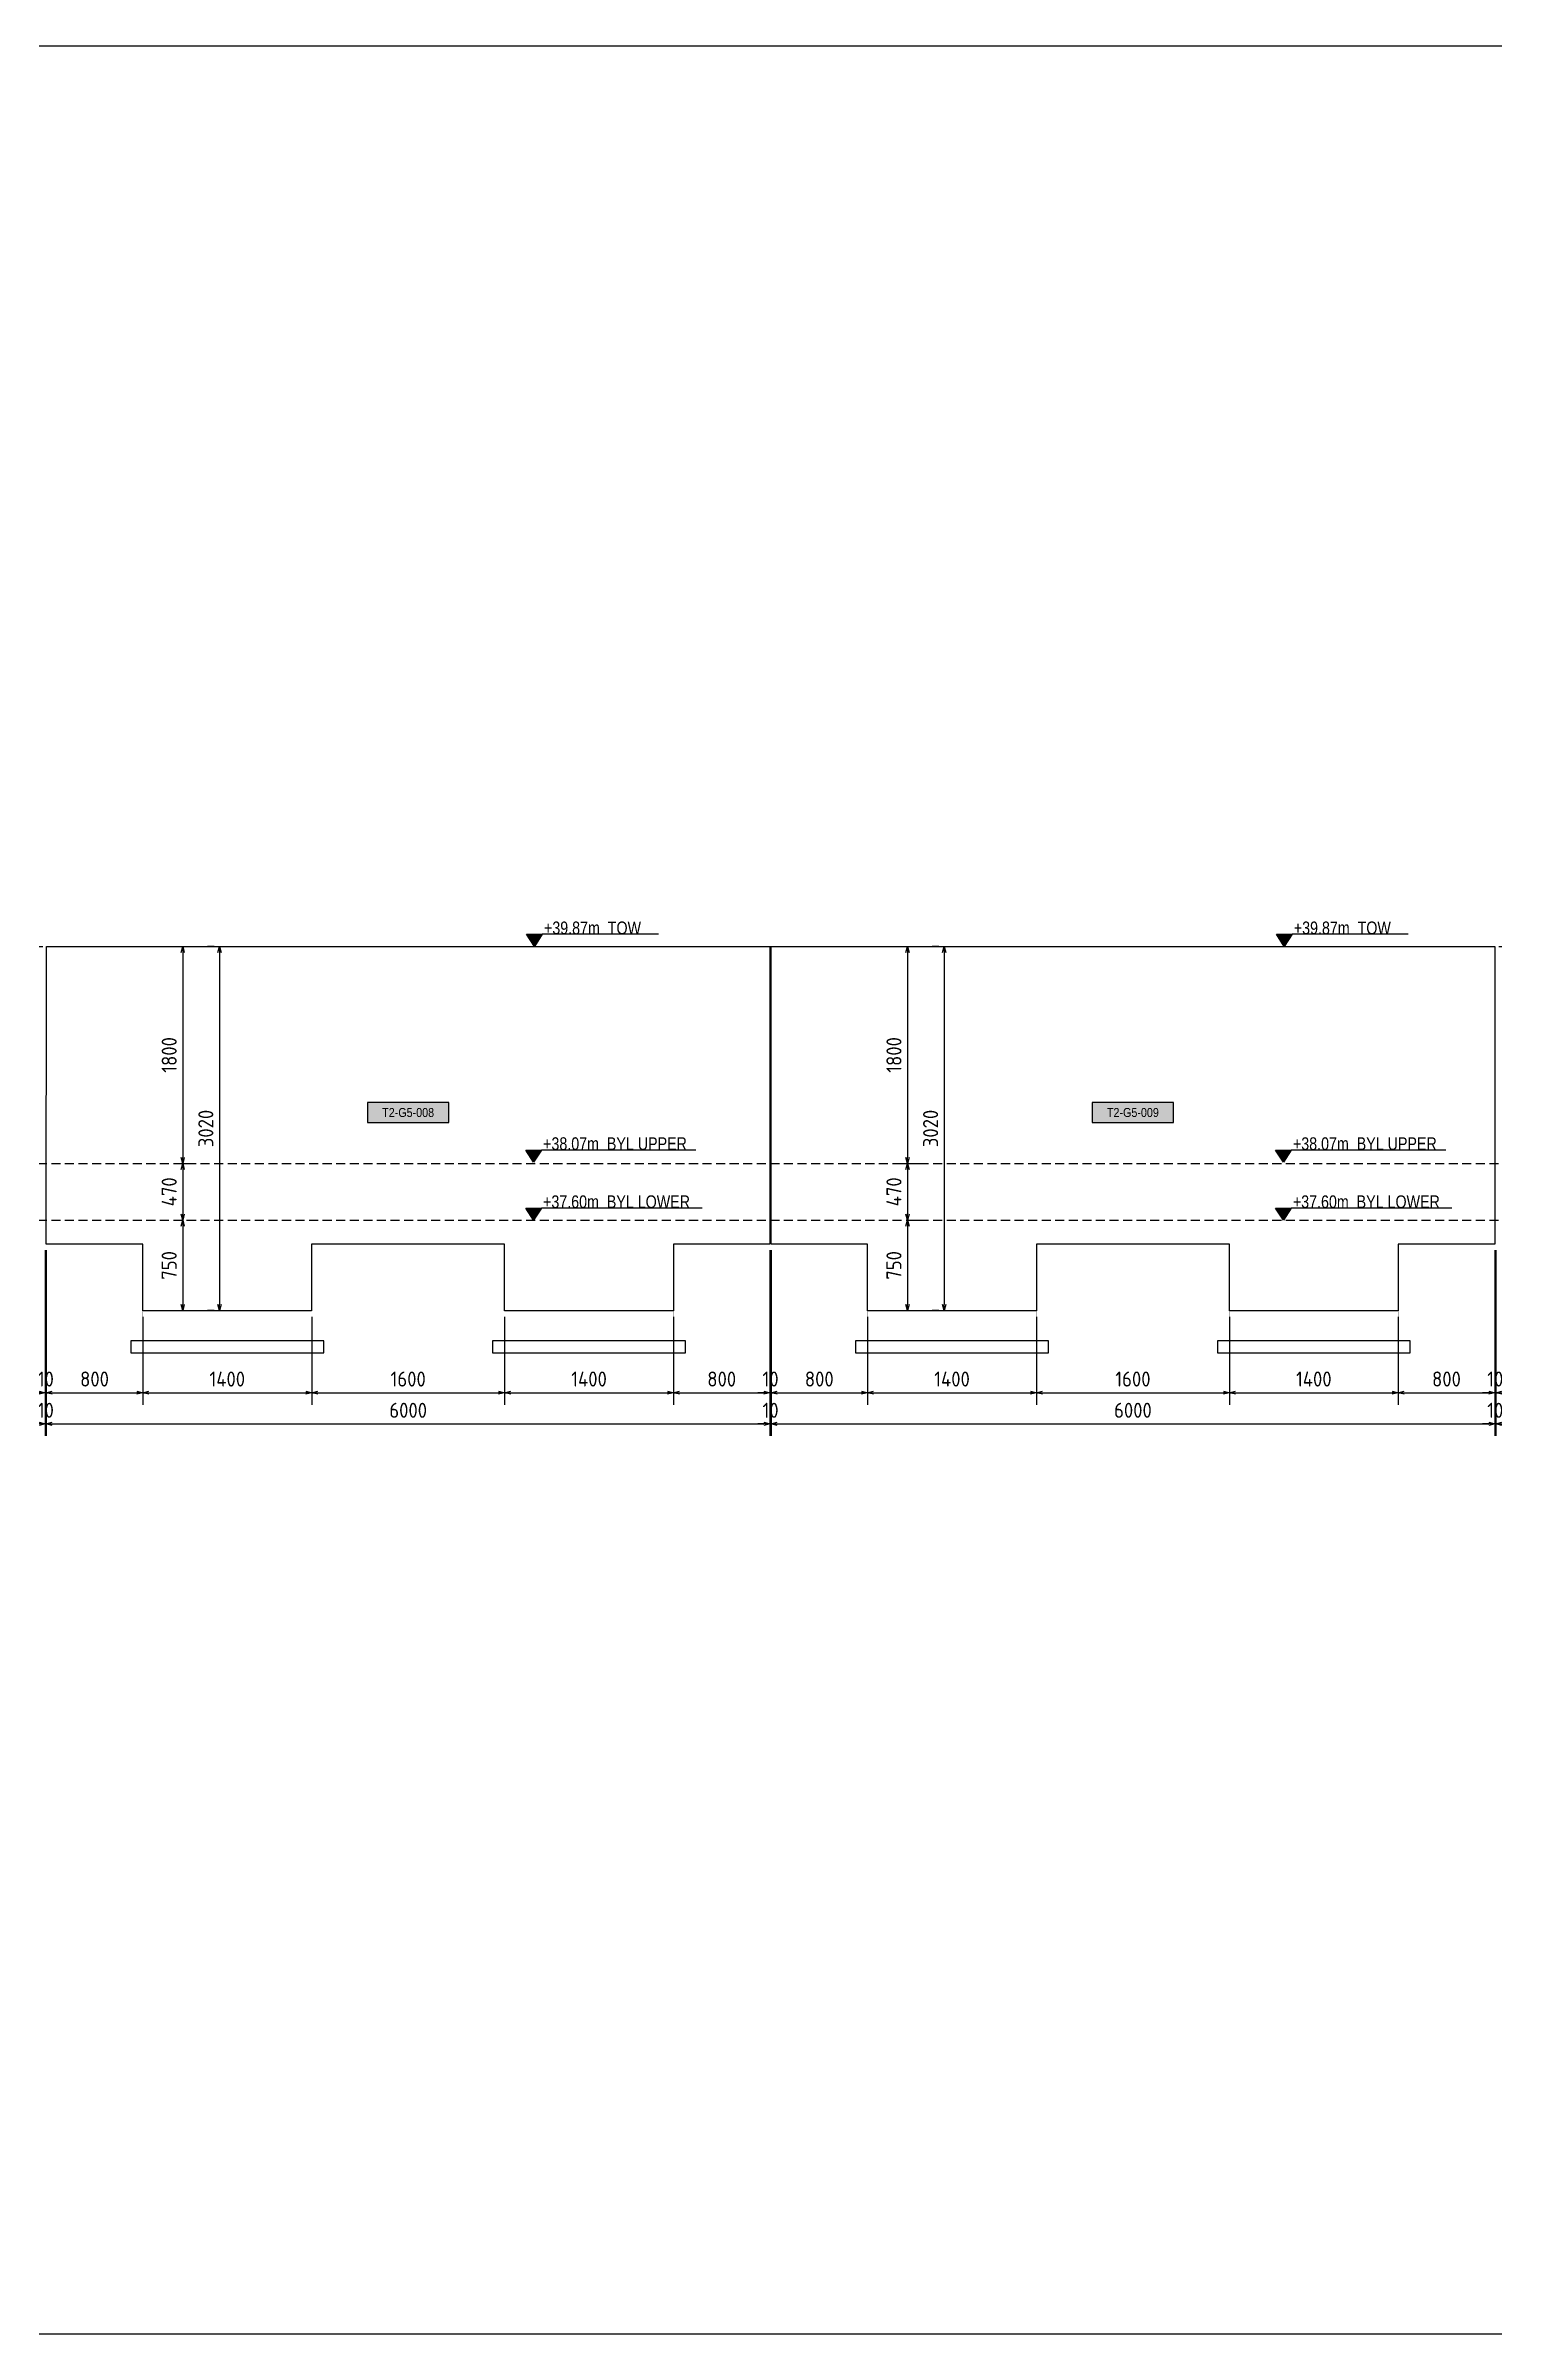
# Model space of a CAD drawing. Header units: centimetres. Extents: x -6122352 to 4157695, y -1694241 to 1947892.
# Drawn here: x 3366007 to 3378027, y 760801 to 779771 of the extents above; entities that cross this region are included whole.
import ezdxf
from ezdxf.enums import TextEntityAlignment as Align

# ---------------------------------------------------------------- set-up
doc = ezdxf.new("R2010")
doc.units = ezdxf.units.CM
doc.header["$MEASUREMENT"] = 0
doc.header["$PDMODE"] = 66
doc.header["$PDSIZE"] = 100
doc.linetypes.add('DASHED2', pattern=[0.375, 0.25, -0.125])
doc.linetypes.add('HIDDEN', pattern=[0.375, 0.25, -0.125])
for name, color, linetype in [('00-MI-DIM', 7, 'Continuous'), ('@MI-TYPE-02', 6, 'Continuous'), ('JML-Dimension', 1, 'Continuous'), ('PANEL-TAGS', 7, 'Continuous'), ('SECTION', 130, 'Continuous')]:
    doc.layers.add(name, color=color, linetype=linetype)
doc.styles.add('PANELTAG_STYLE', font='arial.ttf')
doc.styles.add('Schueco-BEMSTIL', font='isocpeur.ttf', dxfattribs={"width": 0.9})
doc.styles.add('txt-Pisa-std', font='arial.ttf', dxfattribs={"width": 0.8})
doc.dimstyles.new('MI- JWC-TXT-2.5 MM', dxfattribs={"dimscale": 1.5, "dimtxt": 2.5, "dimasz": 1, "dimexe": 2, "dimexo": 1, "dimgap": 1, "dimtad": 1, "dimdec": 0, "dimdsep": 46, "dimtxsty": 'Schueco-BEMSTIL', "dimblk": 'OPEN30', "dimcen": 0, "dimdle": 2, "dimclrd": 140, "dimclre": 8, "dimclrt": 40, "dimadec": 0, "dimazin": 2, "dimtfac": 1, "dimtdec": 0, "dimtix": 1, "dimtmove": 2, "dimatfit": 3, "dimldrblk": 'OPEN', "dimfxl": 2, "dimlwd": -1, "dimlwe": -1, "dimarcsym": 0})

# ---------------------------------------------------------------- blocks, each defined once
blk = doc.blocks.new('*U1106')
at = {"layer": 'JML-Dimension'}
h = blk.add_hatch(color=10, dxfattribs=at)
h.dxf.hatch_style = 1
h.paths.add_polyline_path([(0, 0), (-1.54, 2.37), (1.54, 2.37)])
blk.add_line((24.31, 2.37), (1.54, 2.37), dxfattribs=at)
blk.add_lwpolyline([(0, 0), (-1.54, 2.37), (1.54, 2.37), (0, 0)], dxfattribs=at)
at = {"color": 5, "style": 'txt-Pisa-std', "width": 0.8}
blk.add_attdef('+0.0', text='', height=2.5, dxfattribs=at).set_placement((1.87, 2.37), align=Align.BOTTOM_LEFT)
blk = doc.blocks.new('*U1108')
at = {"layer": 'JML-Dimension'}
h = blk.add_hatch(color=10, dxfattribs=at)
h.dxf.hatch_style = 1
h.paths.add_polyline_path([(0, 0), (-1.54, 2.37), (1.54, 2.37)])
blk.add_line((31.81, 2.37), (1.54, 2.37), dxfattribs=at)
blk.add_lwpolyline([(0, 0), (-1.54, 2.37), (1.54, 2.37), (0, 0)], dxfattribs=at)
at = {"color": 5, "style": 'txt-Pisa-std', "width": 0.8}
blk.add_attdef('+0.0', text='', height=2.5, dxfattribs=at).set_placement((1.87, 2.37), align=Align.BOTTOM_LEFT)
blk = doc.blocks.new('*U1107')
at = {"layer": 'JML-Dimension'}
h = blk.add_hatch(color=10, dxfattribs=at)
h.dxf.hatch_style = 1
h.paths.add_polyline_path([(0, 0), (-1.54, 2.37), (1.54, 2.37)])
blk.add_line((33.03, 2.37), (1.54, 2.37), dxfattribs=at)
blk.add_lwpolyline([(0, 0), (-1.54, 2.37), (1.54, 2.37), (0, 0)], dxfattribs=at)
at = {"color": 5, "style": 'txt-Pisa-std', "width": 0.8}
blk.add_attdef('+0.0', text='', height=2.5, dxfattribs=at).set_placement((1.87, 2.37), align=Align.BOTTOM_LEFT)
blk = doc.blocks.new('_Open30')
at = {"color": 0, "linetype": 'ByBlock', "lineweight": -2}
for p, q in [((-1, 0.27), (0, 0)), ((0, 0), (-1, -0.27)), ((0, 0), (-1, 0))]:
    blk.add_line(p, q, dxfattribs=at)
blk = doc.blocks.new('*D1174')
at = {"layer": '00-MI-DIM', "color": 8, "transparency": 16777216}
for p, q in [((3366002, 769786), (3366002, 768506)), ((3366011, 769786), (3366011, 768506))]:
    blk.add_line(p, q, dxfattribs=at)
at = {"layer": '00-MI-DIM', "color": 140, "transparency": 16777216}
for p, q in [((3365952, 768606), (3365902, 768606)), ((3366002, 768606), (3366011, 768606)), ((3366061, 768606), (3366111, 768606))]:
    blk.add_line(p, q, dxfattribs=at)
at = {"layer": 'Defpoints', "color": 0, "transparency": 16777216}
for p in [(3366002, 769836), (3366011, 769836), (3366011, 768606)]:
    blk.add_point(p, dxfattribs=at)
at = {"layer": '00-MI-DIM', "color": 140, "transparency": 16777216, "xscale": 50, "yscale": 50, "zscale": 50}
blk.add_blockref('_Open30', (3366002, 768606), dxfattribs=at)
at = {"layer": '00-MI-DIM', "color": 140, "transparency": 16777216, "xscale": 50, "yscale": 50, "zscale": 50, "rotation": 180}
blk.add_blockref('_Open30', (3366011, 768606), dxfattribs=at)
at = {"layer": '00-MI-DIM', "color": 40, "transparency": 16777216, "insert": (3366007, 768719), "char_height": 125, "attachment_point": 5, "style": 'Schueco-BEMSTIL'}
blk.add_mtext('10', dxfattribs=at)
blk = doc.blocks.new('_Open')
at = {"color": 0, "linetype": 'ByBlock', "lineweight": -2}
for p, q in [((-1, 0), (0, 0)), ((-1, 0), (0, 0)), ((0, 0), (-1, 0))]:
    blk.add_line(p, q, dxfattribs=at)
blk = doc.blocks.new('*D1175')
at = {"layer": '00-MI-DIM', "color": 8, "transparency": 16777216}
for p, q in [((3366011, 769786), (3366011, 768506)), ((3366812, 769236), (3366812, 768506))]:
    blk.add_line(p, q, dxfattribs=at)
at = {"layer": '00-MI-DIM', "color": 140, "transparency": 16777216}
blk.add_line((3366061, 768606), (3366762, 768606), dxfattribs=at)
at = {"layer": 'Defpoints', "color": 0, "transparency": 16777216}
for p in [(3366011, 769836), (3366812, 769286), (3366812, 768606)]:
    blk.add_point(p, dxfattribs=at)
at = {"layer": '00-MI-DIM', "color": 140, "transparency": 16777216, "xscale": 50, "yscale": 50, "zscale": 50, "rotation": 180}
blk.add_blockref('_Open30', (3366011, 768606), dxfattribs=at)
at = {"layer": '00-MI-DIM', "color": 140, "transparency": 16777216, "xscale": 50, "yscale": 50, "zscale": 50}
blk.add_blockref('_Open30', (3366812, 768606), dxfattribs=at)
at = {"layer": '00-MI-DIM', "color": 40, "transparency": 16777216, "insert": (3366411, 768719), "char_height": 125, "attachment_point": 5, "style": 'Schueco-BEMSTIL'}
blk.add_mtext('800', dxfattribs=at)
blk = doc.blocks.new('*D1176')
at = {"layer": '00-MI-DIM', "color": 8, "transparency": 16777216}
for p, q in [((3366812, 769236), (3366812, 768506)), ((3368212, 769236), (3368212, 768506))]:
    blk.add_line(p, q, dxfattribs=at)
at = {"layer": '00-MI-DIM', "color": 140, "transparency": 16777216}
blk.add_line((3366862, 768606), (3368162, 768606), dxfattribs=at)
at = {"layer": 'Defpoints', "color": 0, "transparency": 16777216}
for p in [(3366812, 769286), (3368212, 769286), (3368212, 768606)]:
    blk.add_point(p, dxfattribs=at)
at = {"layer": '00-MI-DIM', "color": 140, "transparency": 16777216, "xscale": 50, "yscale": 50, "zscale": 50, "rotation": 180}
blk.add_blockref('_Open30', (3366812, 768606), dxfattribs=at)
at = {"layer": '00-MI-DIM', "color": 140, "transparency": 16777216, "xscale": 50, "yscale": 50, "zscale": 50}
blk.add_blockref('_Open30', (3368212, 768606), dxfattribs=at)
at = {"layer": '00-MI-DIM', "color": 40, "transparency": 16777216, "insert": (3367512, 768719), "char_height": 125, "attachment_point": 5, "style": 'Schueco-BEMSTIL'}
blk.add_mtext('1400', dxfattribs=at)
blk = doc.blocks.new('*D1177')
at = {"layer": '00-MI-DIM', "color": 8, "transparency": 16777216}
for p, q in [((3368212, 769236), (3368212, 768506)), ((3369812, 769236), (3369812, 768506))]:
    blk.add_line(p, q, dxfattribs=at)
at = {"layer": '00-MI-DIM', "color": 140, "transparency": 16777216}
blk.add_line((3368262, 768606), (3369762, 768606), dxfattribs=at)
at = {"layer": 'Defpoints', "color": 0, "transparency": 16777216}
for p in [(3368212, 769286), (3369812, 769286), (3369812, 768606)]:
    blk.add_point(p, dxfattribs=at)
at = {"layer": '00-MI-DIM', "color": 140, "transparency": 16777216, "xscale": 50, "yscale": 50, "zscale": 50, "rotation": 180}
blk.add_blockref('_Open30', (3368212, 768606), dxfattribs=at)
at = {"layer": '00-MI-DIM', "color": 140, "transparency": 16777216, "xscale": 50, "yscale": 50, "zscale": 50}
blk.add_blockref('_Open30', (3369812, 768606), dxfattribs=at)
at = {"layer": '00-MI-DIM', "color": 40, "transparency": 16777216, "insert": (3369012, 768719), "char_height": 125, "attachment_point": 5, "style": 'Schueco-BEMSTIL'}
blk.add_mtext('1600', dxfattribs=at)
blk = doc.blocks.new('*D1178')
at = {"layer": '00-MI-DIM', "color": 8, "transparency": 16777216}
for p, q in [((3369812, 769236), (3369812, 768506)), ((3371212, 769236), (3371212, 768506))]:
    blk.add_line(p, q, dxfattribs=at)
at = {"layer": '00-MI-DIM', "color": 140, "transparency": 16777216}
blk.add_line((3369862, 768606), (3371162, 768606), dxfattribs=at)
at = {"layer": 'Defpoints', "color": 0, "transparency": 16777216}
for p in [(3369812, 769286), (3371212, 769286), (3371212, 768606)]:
    blk.add_point(p, dxfattribs=at)
at = {"layer": '00-MI-DIM', "color": 140, "transparency": 16777216, "xscale": 50, "yscale": 50, "zscale": 50, "rotation": 180}
blk.add_blockref('_Open30', (3369812, 768606), dxfattribs=at)
at = {"layer": '00-MI-DIM', "color": 140, "transparency": 16777216, "xscale": 50, "yscale": 50, "zscale": 50}
blk.add_blockref('_Open30', (3371212, 768606), dxfattribs=at)
at = {"layer": '00-MI-DIM', "color": 40, "transparency": 16777216, "insert": (3370512, 768719), "char_height": 125, "attachment_point": 5, "style": 'Schueco-BEMSTIL'}
blk.add_mtext('1400', dxfattribs=at)
blk = doc.blocks.new('*D1179')
at = {"layer": '00-MI-DIM', "color": 8, "transparency": 16777216}
for p, q in [((3372012, 769786), (3372012, 768506)), ((3371212, 769236), (3371212, 768506))]:
    blk.add_line(p, q, dxfattribs=at)
at = {"layer": '00-MI-DIM', "color": 140, "transparency": 16777216}
blk.add_line((3371262, 768606), (3371962, 768606), dxfattribs=at)
at = {"layer": 'Defpoints', "color": 0, "transparency": 16777216}
for p in [(3372012, 769836), (3371212, 769286), (3372012, 768606)]:
    blk.add_point(p, dxfattribs=at)
at = {"layer": '00-MI-DIM', "color": 140, "transparency": 16777216, "xscale": 50, "yscale": 50, "zscale": 50, "rotation": 180}
blk.add_blockref('_Open30', (3371212, 768606), dxfattribs=at)
at = {"layer": '00-MI-DIM', "color": 140, "transparency": 16777216, "xscale": 50, "yscale": 50, "zscale": 50}
blk.add_blockref('_Open30', (3372012, 768606), dxfattribs=at)
at = {"layer": '00-MI-DIM', "color": 40, "transparency": 16777216, "insert": (3371612, 768719), "char_height": 125, "attachment_point": 5, "style": 'Schueco-BEMSTIL'}
blk.add_mtext('800', dxfattribs=at)
blk = doc.blocks.new('*D1180')
at = {"layer": '00-MI-DIM', "color": 8, "transparency": 16777216}
for p, q in [((3372012, 769786), (3372012, 768506)), ((3372021, 769786), (3372021, 768506))]:
    blk.add_line(p, q, dxfattribs=at)
at = {"layer": '00-MI-DIM', "color": 140, "transparency": 16777216}
for p, q in [((3371962, 768606), (3371912, 768606)), ((3372012, 768606), (3372021, 768606)), ((3372071, 768606), (3372121, 768606))]:
    blk.add_line(p, q, dxfattribs=at)
at = {"layer": 'Defpoints', "color": 0, "transparency": 16777216}
for p in [(3372012, 769836), (3372021, 769836), (3372021, 768606)]:
    blk.add_point(p, dxfattribs=at)
at = {"layer": '00-MI-DIM', "color": 140, "transparency": 16777216, "xscale": 50, "yscale": 50, "zscale": 50}
blk.add_blockref('_Open30', (3372012, 768606), dxfattribs=at)
at = {"layer": '00-MI-DIM', "color": 140, "transparency": 16777216, "xscale": 50, "yscale": 50, "zscale": 50, "rotation": 180}
blk.add_blockref('_Open30', (3372021, 768606), dxfattribs=at)
at = {"layer": '00-MI-DIM', "color": 40, "transparency": 16777216, "insert": (3372017, 768719), "char_height": 125, "attachment_point": 5, "style": 'Schueco-BEMSTIL'}
blk.add_mtext('10', dxfattribs=at)
blk = doc.blocks.new('*D1181')
at = {"layer": '00-MI-DIM', "color": 8, "transparency": 16777216}
for p, q in [((3372021, 769786), (3372021, 768506)), ((3372822, 769236), (3372822, 768506))]:
    blk.add_line(p, q, dxfattribs=at)
at = {"layer": '00-MI-DIM', "color": 140, "transparency": 16777216}
blk.add_line((3372071, 768606), (3372772, 768606), dxfattribs=at)
at = {"layer": 'Defpoints', "color": 0, "transparency": 16777216}
for p in [(3372021, 769836), (3372822, 769286), (3372822, 768606)]:
    blk.add_point(p, dxfattribs=at)
at = {"layer": '00-MI-DIM', "color": 140, "transparency": 16777216, "xscale": 50, "yscale": 50, "zscale": 50, "rotation": 180}
blk.add_blockref('_Open30', (3372021, 768606), dxfattribs=at)
at = {"layer": '00-MI-DIM', "color": 140, "transparency": 16777216, "xscale": 50, "yscale": 50, "zscale": 50}
blk.add_blockref('_Open30', (3372822, 768606), dxfattribs=at)
at = {"layer": '00-MI-DIM', "color": 40, "transparency": 16777216, "insert": (3372421, 768719), "char_height": 125, "attachment_point": 5, "style": 'Schueco-BEMSTIL'}
blk.add_mtext('800', dxfattribs=at)
blk = doc.blocks.new('*D1182')
at = {"layer": '00-MI-DIM', "color": 8, "transparency": 16777216}
for p, q in [((3372822, 769236), (3372822, 768506)), ((3374222, 769236), (3374222, 768506))]:
    blk.add_line(p, q, dxfattribs=at)
at = {"layer": '00-MI-DIM', "color": 140, "transparency": 16777216}
blk.add_line((3372872, 768606), (3374172, 768606), dxfattribs=at)
at = {"layer": 'Defpoints', "color": 0, "transparency": 16777216}
for p in [(3372822, 769286), (3374222, 769286), (3374222, 768606)]:
    blk.add_point(p, dxfattribs=at)
at = {"layer": '00-MI-DIM', "color": 140, "transparency": 16777216, "xscale": 50, "yscale": 50, "zscale": 50, "rotation": 180}
blk.add_blockref('_Open30', (3372822, 768606), dxfattribs=at)
at = {"layer": '00-MI-DIM', "color": 140, "transparency": 16777216, "xscale": 50, "yscale": 50, "zscale": 50}
blk.add_blockref('_Open30', (3374222, 768606), dxfattribs=at)
at = {"layer": '00-MI-DIM', "color": 40, "transparency": 16777216, "insert": (3373522, 768719), "char_height": 125, "attachment_point": 5, "style": 'Schueco-BEMSTIL'}
blk.add_mtext('1400', dxfattribs=at)
blk = doc.blocks.new('*D1183')
at = {"layer": '00-MI-DIM', "color": 8, "transparency": 16777216}
for p, q in [((3374222, 769236), (3374222, 768506)), ((3375822, 769236), (3375822, 768506))]:
    blk.add_line(p, q, dxfattribs=at)
at = {"layer": '00-MI-DIM', "color": 140, "transparency": 16777216}
blk.add_line((3374272, 768606), (3375772, 768606), dxfattribs=at)
at = {"layer": 'Defpoints', "color": 0, "transparency": 16777216}
for p in [(3374222, 769286), (3375822, 769286), (3375822, 768606)]:
    blk.add_point(p, dxfattribs=at)
at = {"layer": '00-MI-DIM', "color": 140, "transparency": 16777216, "xscale": 50, "yscale": 50, "zscale": 50, "rotation": 180}
blk.add_blockref('_Open30', (3374222, 768606), dxfattribs=at)
at = {"layer": '00-MI-DIM', "color": 140, "transparency": 16777216, "xscale": 50, "yscale": 50, "zscale": 50}
blk.add_blockref('_Open30', (3375822, 768606), dxfattribs=at)
at = {"layer": '00-MI-DIM', "color": 40, "transparency": 16777216, "insert": (3375022, 768719), "char_height": 125, "attachment_point": 5, "style": 'Schueco-BEMSTIL'}
blk.add_mtext('1600', dxfattribs=at)
blk = doc.blocks.new('*D1184')
at = {"layer": '00-MI-DIM', "color": 8, "transparency": 16777216}
for p, q in [((3375822, 769236), (3375822, 768506)), ((3377222, 769236), (3377222, 768506))]:
    blk.add_line(p, q, dxfattribs=at)
at = {"layer": '00-MI-DIM', "color": 140, "transparency": 16777216}
blk.add_line((3375872, 768606), (3377172, 768606), dxfattribs=at)
at = {"layer": 'Defpoints', "color": 0, "transparency": 16777216}
for p in [(3375822, 769286), (3377222, 769286), (3377222, 768606)]:
    blk.add_point(p, dxfattribs=at)
at = {"layer": '00-MI-DIM', "color": 140, "transparency": 16777216, "xscale": 50, "yscale": 50, "zscale": 50, "rotation": 180}
blk.add_blockref('_Open30', (3375822, 768606), dxfattribs=at)
at = {"layer": '00-MI-DIM', "color": 140, "transparency": 16777216, "xscale": 50, "yscale": 50, "zscale": 50}
blk.add_blockref('_Open30', (3377222, 768606), dxfattribs=at)
at = {"layer": '00-MI-DIM', "color": 40, "transparency": 16777216, "insert": (3376522, 768719), "char_height": 125, "attachment_point": 5, "style": 'Schueco-BEMSTIL'}
blk.add_mtext('1400', dxfattribs=at)
blk = doc.blocks.new('*D1185')
at = {"layer": '00-MI-DIM', "color": 8, "transparency": 16777216}
for p, q in [((3378022, 769786), (3378022, 768506)), ((3377222, 769236), (3377222, 768506))]:
    blk.add_line(p, q, dxfattribs=at)
at = {"layer": '00-MI-DIM', "color": 140, "transparency": 16777216}
blk.add_line((3377272, 768606), (3377972, 768606), dxfattribs=at)
at = {"layer": 'Defpoints', "color": 0, "transparency": 16777216}
for p in [(3378022, 769836), (3377222, 769286), (3378022, 768606)]:
    blk.add_point(p, dxfattribs=at)
at = {"layer": '00-MI-DIM', "color": 140, "transparency": 16777216, "xscale": 50, "yscale": 50, "zscale": 50, "rotation": 180}
blk.add_blockref('_Open30', (3377222, 768606), dxfattribs=at)
at = {"layer": '00-MI-DIM', "color": 140, "transparency": 16777216, "xscale": 50, "yscale": 50, "zscale": 50}
blk.add_blockref('_Open30', (3378022, 768606), dxfattribs=at)
at = {"layer": '00-MI-DIM', "color": 40, "transparency": 16777216, "insert": (3377622, 768719), "char_height": 125, "attachment_point": 5, "style": 'Schueco-BEMSTIL'}
blk.add_mtext('800', dxfattribs=at)
blk = doc.blocks.new('*D1186')
at = {"layer": '00-MI-DIM', "color": 8, "transparency": 16777216}
for p, q in [((3378022, 769786), (3378022, 768506)), ((3378031, 769786), (3378031, 768506))]:
    blk.add_line(p, q, dxfattribs=at)
at = {"layer": '00-MI-DIM', "color": 140, "transparency": 16777216}
for p, q in [((3377972, 768606), (3377922, 768606)), ((3378022, 768606), (3378031, 768606)), ((3378081, 768606), (3378131, 768606))]:
    blk.add_line(p, q, dxfattribs=at)
at = {"layer": 'Defpoints', "color": 0, "transparency": 16777216}
for p in [(3378022, 769836), (3378031, 769836), (3378031, 768606)]:
    blk.add_point(p, dxfattribs=at)
at = {"layer": '00-MI-DIM', "color": 140, "transparency": 16777216, "xscale": 50, "yscale": 50, "zscale": 50}
blk.add_blockref('_Open30', (3378022, 768606), dxfattribs=at)
at = {"layer": '00-MI-DIM', "color": 140, "transparency": 16777216, "xscale": 50, "yscale": 50, "zscale": 50, "rotation": 180}
blk.add_blockref('_Open30', (3378031, 768606), dxfattribs=at)
at = {"layer": '00-MI-DIM', "color": 40, "transparency": 16777216, "insert": (3378027, 768719), "char_height": 125, "attachment_point": 5, "style": 'Schueco-BEMSTIL'}
blk.add_mtext('10', dxfattribs=at)
blk = doc.blocks.new('*D1199')
at = {"layer": '00-MI-DIM', "color": 8, "transparency": 16777216}
for p, q in [((3366002, 769786), (3366002, 768247)), ((3366011, 769786), (3366011, 768247))]:
    blk.add_line(p, q, dxfattribs=at)
at = {"layer": '00-MI-DIM', "color": 140, "transparency": 16777216}
for p, q in [((3365952, 768347), (3365902, 768347)), ((3366002, 768347), (3366011, 768347)), ((3366061, 768347), (3366111, 768347))]:
    blk.add_line(p, q, dxfattribs=at)
at = {"layer": 'Defpoints', "color": 0, "transparency": 16777216}
for p in [(3366002, 769836), (3366011, 769836), (3366011, 768347)]:
    blk.add_point(p, dxfattribs=at)
at = {"layer": '00-MI-DIM', "color": 140, "transparency": 16777216, "xscale": 50, "yscale": 50, "zscale": 50}
blk.add_blockref('_Open30', (3366002, 768347), dxfattribs=at)
at = {"layer": '00-MI-DIM', "color": 140, "transparency": 16777216, "xscale": 50, "yscale": 50, "zscale": 50, "rotation": 180}
blk.add_blockref('_Open30', (3366011, 768347), dxfattribs=at)
at = {"layer": '00-MI-DIM', "color": 40, "transparency": 16777216, "insert": (3366007, 768460), "char_height": 125, "attachment_point": 5, "style": 'Schueco-BEMSTIL'}
blk.add_mtext('10', dxfattribs=at)
blk = doc.blocks.new('*D1200')
at = {"layer": '00-MI-DIM', "color": 8, "transparency": 16777216}
for p, q in [((3366011, 769786), (3366011, 768247)), ((3372012, 769786), (3372012, 768247))]:
    blk.add_line(p, q, dxfattribs=at)
at = {"layer": '00-MI-DIM', "color": 140, "transparency": 16777216}
blk.add_line((3366061, 768347), (3371962, 768347), dxfattribs=at)
at = {"layer": 'Defpoints', "color": 0, "transparency": 16777216}
for p in [(3366011, 769836), (3372012, 769836), (3372012, 768347)]:
    blk.add_point(p, dxfattribs=at)
at = {"layer": '00-MI-DIM', "color": 140, "transparency": 16777216, "xscale": 50, "yscale": 50, "zscale": 50, "rotation": 180}
blk.add_blockref('_Open30', (3366011, 768347), dxfattribs=at)
at = {"layer": '00-MI-DIM', "color": 140, "transparency": 16777216, "xscale": 50, "yscale": 50, "zscale": 50}
blk.add_blockref('_Open30', (3372012, 768347), dxfattribs=at)
at = {"layer": '00-MI-DIM', "color": 40, "transparency": 16777216, "insert": (3369012, 768460), "char_height": 125, "attachment_point": 5, "style": 'Schueco-BEMSTIL'}
blk.add_mtext('6000', dxfattribs=at)
blk = doc.blocks.new('*D1201')
at = {"layer": '00-MI-DIM', "color": 8, "transparency": 16777216}
for p, q in [((3372012, 769786), (3372012, 768247)), ((3372021, 769786), (3372021, 768247))]:
    blk.add_line(p, q, dxfattribs=at)
at = {"layer": '00-MI-DIM', "color": 140, "transparency": 16777216}
for p, q in [((3371962, 768347), (3371912, 768347)), ((3372012, 768347), (3372021, 768347)), ((3372071, 768347), (3372121, 768347))]:
    blk.add_line(p, q, dxfattribs=at)
at = {"layer": 'Defpoints', "color": 0, "transparency": 16777216}
for p in [(3372012, 769836), (3372021, 769836), (3372021, 768347)]:
    blk.add_point(p, dxfattribs=at)
at = {"layer": '00-MI-DIM', "color": 140, "transparency": 16777216, "xscale": 50, "yscale": 50, "zscale": 50}
blk.add_blockref('_Open30', (3372012, 768347), dxfattribs=at)
at = {"layer": '00-MI-DIM', "color": 140, "transparency": 16777216, "xscale": 50, "yscale": 50, "zscale": 50, "rotation": 180}
blk.add_blockref('_Open30', (3372021, 768347), dxfattribs=at)
at = {"layer": '00-MI-DIM', "color": 40, "transparency": 16777216, "insert": (3372017, 768460), "char_height": 125, "attachment_point": 5, "style": 'Schueco-BEMSTIL'}
blk.add_mtext('10', dxfattribs=at)
blk = doc.blocks.new('*D1202')
at = {"layer": '00-MI-DIM', "color": 8, "transparency": 16777216}
for p, q in [((3372021, 769786), (3372021, 768247)), ((3378022, 769786), (3378022, 768247))]:
    blk.add_line(p, q, dxfattribs=at)
at = {"layer": '00-MI-DIM', "color": 140, "transparency": 16777216}
blk.add_line((3372071, 768347), (3377972, 768347), dxfattribs=at)
at = {"layer": 'Defpoints', "color": 0, "transparency": 16777216}
for p in [(3372021, 769836), (3378022, 769836), (3378022, 768347)]:
    blk.add_point(p, dxfattribs=at)
at = {"layer": '00-MI-DIM', "color": 140, "transparency": 16777216, "xscale": 50, "yscale": 50, "zscale": 50, "rotation": 180}
blk.add_blockref('_Open30', (3372021, 768347), dxfattribs=at)
at = {"layer": '00-MI-DIM', "color": 140, "transparency": 16777216, "xscale": 50, "yscale": 50, "zscale": 50}
blk.add_blockref('_Open30', (3378022, 768347), dxfattribs=at)
at = {"layer": '00-MI-DIM', "color": 40, "transparency": 16777216, "insert": (3375022, 768460), "char_height": 125, "attachment_point": 5, "style": 'Schueco-BEMSTIL'}
blk.add_mtext('6000', dxfattribs=at)
blk = doc.blocks.new('*D1203')
at = {"layer": '00-MI-DIM', "color": 8, "transparency": 16777216}
for p, q in [((3378022, 769786), (3378022, 768247)), ((3378031, 769786), (3378031, 768247))]:
    blk.add_line(p, q, dxfattribs=at)
at = {"layer": '00-MI-DIM', "color": 140, "transparency": 16777216}
for p, q in [((3377972, 768347), (3377922, 768347)), ((3378022, 768347), (3378031, 768347)), ((3378081, 768347), (3378131, 768347))]:
    blk.add_line(p, q, dxfattribs=at)
at = {"layer": 'Defpoints', "color": 0, "transparency": 16777216}
for p in [(3378022, 769836), (3378031, 769836), (3378031, 768347)]:
    blk.add_point(p, dxfattribs=at)
at = {"layer": '00-MI-DIM', "color": 140, "transparency": 16777216, "xscale": 50, "yscale": 50, "zscale": 50}
blk.add_blockref('_Open30', (3378022, 768347), dxfattribs=at)
at = {"layer": '00-MI-DIM', "color": 140, "transparency": 16777216, "xscale": 50, "yscale": 50, "zscale": 50, "rotation": 180}
blk.add_blockref('_Open30', (3378031, 768347), dxfattribs=at)
at = {"layer": '00-MI-DIM', "color": 40, "transparency": 16777216, "insert": (3378027, 768460), "char_height": 125, "attachment_point": 5, "style": 'Schueco-BEMSTIL'}
blk.add_mtext('10', dxfattribs=at)
blk = doc.blocks.new('*D1214')
at = {"layer": '00-MI-DIM', "color": 8, "transparency": 16777216}
for p, q in [((3367069, 772306), (3367242, 772306)), ((3367069, 770506), (3367242, 770506))]:
    blk.add_line(p, q, dxfattribs=at)
at = {"layer": '00-MI-DIM', "color": 140, "transparency": 16777216}
blk.add_line((3367142, 772256), (3367142, 770556), dxfattribs=at)
at = {"layer": 'Defpoints', "color": 0, "transparency": 16777216}
for p in [(3367019, 772306), (3367019, 770506), (3367142, 770506)]:
    blk.add_point(p, dxfattribs=at)
at = {"layer": '00-MI-DIM', "color": 140, "transparency": 16777216, "xscale": 50, "yscale": 50, "zscale": 50}
for p, rotation in [((3367142, 772306), 90), ((3367142, 770506), 270)]:
    blk.add_blockref('_Open30', p, dxfattribs=dict(at, rotation=rotation))
at = {"layer": '00-MI-DIM', "color": 40, "transparency": 16777216, "insert": (3367030, 771406), "char_height": 125, "attachment_point": 5, "rotation": 90, "style": 'Schueco-BEMSTIL'}
blk.add_mtext('1800', dxfattribs=at)
blk = doc.blocks.new('*D1215')
at = {"layer": '00-MI-DIM', "color": 8, "transparency": 16777216}
for p, q in [((3367069, 770506), (3367242, 770506)), ((3367173, 770036), (3367242, 770036))]:
    blk.add_line(p, q, dxfattribs=at)
at = {"layer": '00-MI-DIM', "color": 140, "transparency": 16777216}
blk.add_line((3367142, 770456), (3367142, 770086), dxfattribs=at)
at = {"layer": 'Defpoints', "color": 0, "transparency": 16777216}
for p in [(3367019, 770506), (3367123, 770036), (3367142, 770036)]:
    blk.add_point(p, dxfattribs=at)
at = {"layer": '00-MI-DIM', "color": 140, "transparency": 16777216, "xscale": 50, "yscale": 50, "zscale": 50}
for p, rotation in [((3367142, 770506), 90), ((3367142, 770036), 270)]:
    blk.add_blockref('_Open30', p, dxfattribs=dict(at, rotation=rotation))
at = {"layer": '00-MI-DIM', "color": 40, "transparency": 16777216, "insert": (3367030, 770271), "char_height": 125, "attachment_point": 5, "rotation": 90, "style": 'Schueco-BEMSTIL'}
blk.add_mtext('470', dxfattribs=at)
blk = doc.blocks.new('*D1216')
at = {"layer": '00-MI-DIM', "color": 8, "transparency": 16777216}
for p, q in [((3367173, 770036), (3367242, 770036)), ((3367145, 769286), (3367242, 769286))]:
    blk.add_line(p, q, dxfattribs=at)
at = {"layer": '00-MI-DIM', "color": 140, "transparency": 16777216}
blk.add_line((3367142, 769986), (3367142, 769336), dxfattribs=at)
at = {"layer": 'Defpoints', "color": 0, "transparency": 16777216}
for p in [(3367123, 770036), (3367095, 769286), (3367142, 769286)]:
    blk.add_point(p, dxfattribs=at)
at = {"layer": '00-MI-DIM', "color": 140, "transparency": 16777216, "xscale": 50, "yscale": 50, "zscale": 50}
for p, rotation in [((3367142, 770036), 90), ((3367142, 769286), 270)]:
    blk.add_blockref('_Open30', p, dxfattribs=dict(at, rotation=rotation))
at = {"layer": '00-MI-DIM', "color": 40, "transparency": 16777216, "insert": (3367030, 769661), "char_height": 125, "attachment_point": 5, "rotation": 90, "style": 'Schueco-BEMSTIL'}
blk.add_mtext('750', dxfattribs=at)
blk = doc.blocks.new('*D1213')
at = {"layer": '00-MI-DIM', "color": 8, "transparency": 16777216}
for p, q in [((3367402, 772306), (3367347, 772306)), ((3367402, 769286), (3367347, 769286))]:
    blk.add_line(p, q, dxfattribs=at)
at = {"layer": '00-MI-DIM', "color": 140, "transparency": 16777216}
blk.add_line((3367447, 772256), (3367447, 769336), dxfattribs=at)
at = {"layer": 'Defpoints', "color": 0, "transparency": 16777216}
for p in [(3367452, 772306), (3367447, 769286), (3367452, 769286)]:
    blk.add_point(p, dxfattribs=at)
at = {"layer": '00-MI-DIM', "color": 140, "transparency": 16777216, "xscale": 50, "yscale": 50, "zscale": 50}
for p, rotation in [((3367447, 772306), 90), ((3367447, 769286), 270)]:
    blk.add_blockref('_Open30', p, dxfattribs=dict(at, rotation=rotation))
at = {"layer": '00-MI-DIM', "color": 40, "transparency": 16777216, "insert": (3367334, 770796), "char_height": 125, "attachment_point": 5, "rotation": 90, "style": 'Schueco-BEMSTIL'}
blk.add_mtext('3020', dxfattribs=at)
blk = doc.blocks.new('*D1218')
at = {"layer": '00-MI-DIM', "color": 8, "transparency": 16777216}
for p, q in [((3373079, 772306), (3373252, 772306)), ((3373079, 770506), (3373252, 770506))]:
    blk.add_line(p, q, dxfattribs=at)
at = {"layer": '00-MI-DIM', "color": 140, "transparency": 16777216}
blk.add_line((3373152, 772256), (3373152, 770556), dxfattribs=at)
at = {"layer": 'Defpoints', "color": 0, "transparency": 16777216}
for p in [(3373029, 772306), (3373029, 770506), (3373152, 770506)]:
    blk.add_point(p, dxfattribs=at)
at = {"layer": '00-MI-DIM', "color": 140, "transparency": 16777216, "xscale": 50, "yscale": 50, "zscale": 50}
for p, rotation in [((3373152, 772306), 90), ((3373152, 770506), 270)]:
    blk.add_blockref('_Open30', p, dxfattribs=dict(at, rotation=rotation))
at = {"layer": '00-MI-DIM', "color": 40, "transparency": 16777216, "insert": (3373040, 771406), "char_height": 125, "attachment_point": 5, "rotation": 90, "style": 'Schueco-BEMSTIL'}
blk.add_mtext('1800', dxfattribs=at)
blk = doc.blocks.new('*D1219')
at = {"layer": '00-MI-DIM', "color": 8, "transparency": 16777216}
for p, q in [((3373079, 770506), (3373252, 770506)), ((3373183, 770036), (3373252, 770036))]:
    blk.add_line(p, q, dxfattribs=at)
at = {"layer": '00-MI-DIM', "color": 140, "transparency": 16777216}
blk.add_line((3373152, 770456), (3373152, 770086), dxfattribs=at)
at = {"layer": 'Defpoints', "color": 0, "transparency": 16777216}
for p in [(3373029, 770506), (3373133, 770036), (3373152, 770036)]:
    blk.add_point(p, dxfattribs=at)
at = {"layer": '00-MI-DIM', "color": 140, "transparency": 16777216, "xscale": 50, "yscale": 50, "zscale": 50}
for p, rotation in [((3373152, 770506), 90), ((3373152, 770036), 270)]:
    blk.add_blockref('_Open30', p, dxfattribs=dict(at, rotation=rotation))
at = {"layer": '00-MI-DIM', "color": 40, "transparency": 16777216, "insert": (3373040, 770271), "char_height": 125, "attachment_point": 5, "rotation": 90, "style": 'Schueco-BEMSTIL'}
blk.add_mtext('470', dxfattribs=at)
blk = doc.blocks.new('*D1220')
at = {"layer": '00-MI-DIM', "color": 8, "transparency": 16777216}
for p, q in [((3373183, 770036), (3373252, 770036)), ((3373155, 769286), (3373252, 769286))]:
    blk.add_line(p, q, dxfattribs=at)
at = {"layer": '00-MI-DIM', "color": 140, "transparency": 16777216}
blk.add_line((3373152, 769986), (3373152, 769336), dxfattribs=at)
at = {"layer": 'Defpoints', "color": 0, "transparency": 16777216}
for p in [(3373133, 770036), (3373105, 769286), (3373152, 769286)]:
    blk.add_point(p, dxfattribs=at)
at = {"layer": '00-MI-DIM', "color": 140, "transparency": 16777216, "xscale": 50, "yscale": 50, "zscale": 50}
for p, rotation in [((3373152, 770036), 90), ((3373152, 769286), 270)]:
    blk.add_blockref('_Open30', p, dxfattribs=dict(at, rotation=rotation))
at = {"layer": '00-MI-DIM', "color": 40, "transparency": 16777216, "insert": (3373040, 769661), "char_height": 125, "attachment_point": 5, "rotation": 90, "style": 'Schueco-BEMSTIL'}
blk.add_mtext('750', dxfattribs=at)
blk = doc.blocks.new('*D1217')
at = {"layer": '00-MI-DIM', "color": 8, "transparency": 16777216}
for p, q in [((3373412, 772306), (3373357, 772306)), ((3373412, 769286), (3373357, 769286))]:
    blk.add_line(p, q, dxfattribs=at)
at = {"layer": '00-MI-DIM', "color": 140, "transparency": 16777216}
blk.add_line((3373457, 772256), (3373457, 769336), dxfattribs=at)
at = {"layer": 'Defpoints', "color": 0, "transparency": 16777216}
for p in [(3373462, 772306), (3373457, 769286), (3373462, 769286)]:
    blk.add_point(p, dxfattribs=at)
at = {"layer": '00-MI-DIM', "color": 140, "transparency": 16777216, "xscale": 50, "yscale": 50, "zscale": 50}
for p, rotation in [((3373457, 772306), 90), ((3373457, 769286), 270)]:
    blk.add_blockref('_Open30', p, dxfattribs=dict(at, rotation=rotation))
at = {"layer": '00-MI-DIM', "color": 40, "transparency": 16777216, "insert": (3373344, 770796), "char_height": 125, "attachment_point": 5, "rotation": 90, "style": 'Schueco-BEMSTIL'}
blk.add_mtext('3020', dxfattribs=at)
blk = doc.blocks.new('T2-ELE FT')
at = {"color": 12, "linetype": 'HIDDEN', "ltscale": 5, "const_width": 2}
blk.add_lwpolyline([(30306558, 1676366), (30306558, 1676866), (30307958, 1676866), (30307958, 1676366)], dxfattribs=at)
at = {"color": 12, "ltscale": 20, "const_width": 2}
blk.add_lwpolyline([(30306558, 1676366), (30307958, 1676366), (30307958, 1676116), (30306558, 1676116)], close=True, dxfattribs=at)
at = {"color": 8, "ltscale": 20}
blk.add_lwpolyline([(30306458, 1676116), (30308058, 1676116), (30308058, 1676016), (30306458, 1676016)], close=True, dxfattribs=at)
blk = doc.blocks.new('PANELTAG')
at = {"layer": 'PANEL-TAGS', "color": 1}
blk.add_lwpolyline([(-13.5, -3.3), (13.5, -3.3), (13.5, 3.3), (-13.5, 3.3)], close=True, dxfattribs=at)
at = {"layer": 'PANEL-TAGS', "color": 40, "true_color": 0xffd700}
blk.add_solid([(-13.5, -3.3), (13.5, -3.3), (-13.5, 3.3), (13.5, 3.3)], dxfattribs=at)
at = {"layer": 'PANEL-TAGS', "color": 5, "style": 'PANELTAG_STYLE', "width": 0.85}
blk.add_attdef('TAGNO', text='', height=3, dxfattribs=at).set_placement((0, 0), align=Align.MIDDLE)

msp = doc.modelspace()

# ---------------------------------------------------------------- linework, layer by layer
at = {"layer": '00-MI-DIM', "color": 6}
msp.add_lwpolyline([(3287503.15085, 779771.48504), (3558622.67476, 779771.48504), (3558622.67476, 760800.78134), (3287503.15085, 760800.78134)], close=True, dxfattribs=at)
at = {"layer": '@MI-TYPE-02', "color": 160, "linetype": 'DASHED2', "ltscale": 300}
for points in [[(3353981.7694, 772305.70882), (3384031.7694, 772305.79822)], [(3341752.83168, 770505.70886), (3384031.7694, 770505.70886)], [(3341752.83168, 770035.70886), (3384031.7694, 770035.70886)]]:
    msp.add_lwpolyline(points, dxfattribs=at)
at = {"layer": '@MI-TYPE-02', "color": 30}
for points in [[(3366011.98591, 772305.75352), (3372011.7694, 772305.70882), (3372011.7694, 769835.76362), (3371211.80692, 769835.76362), (3371211.80692, 769285.76362), (3369811.80692, 769285.76362), (3369811.80692, 769835.76362), (3368211.5194, 769835.76362), (3368211.5194, 769285.76362), (3366811.5194, 769285.76362), (3366811.5194, 769835.76362), (3366011.27343, 769835.80832), (3366011.98591, 772305.75352)], [(3372021.98591, 772305.79822), (3378021.7694, 772305.75352), (3378021.7694, 769835.80832), (3377221.80692, 769835.80832), (3377221.80692, 769285.80832), (3375821.80692, 769285.80832), (3375821.80692, 769835.80832), (3374221.5194, 769835.80832), (3374221.5194, 769285.80832), (3372821.5194, 769285.80832), (3372821.5194, 769835.80832), (3372021.27343, 769835.85302), (3372021.98591, 772305.79822)]]:
    msp.add_lwpolyline(points, dxfattribs=at)

# ---------------------------------------------------------------- block references
at = {"color": 2, "xscale": -1}
for p in [(33674769.68096, -907080.11014), (33677769.96848, -907080.06544), (33680779.68096, -907080.15484), (33683779.96848, -907080.11014)]:
    msp.add_blockref('T2-ELE FT', p, dxfattribs=at)
at = {"layer": 'PANEL-TAGS', "color": 30}
ref = msp.add_blockref('PANELTAG', (3369011.6909, 770928.58992), dxfattribs=dict(at, xscale=25, yscale=25, zscale=25))
ref.add_attrib('TAGNO', 'T2-G5-008', dxfattribs={"color": 5, "height": 75, "style": 'PANELTAG_STYLE', "width": 0.85}).set_placement((3369011.6909, 770928.58992), align=Align.MIDDLE_CENTER)
ref = msp.add_blockref('PANELTAG', (3375021.6909, 770928.63462), dxfattribs=dict(at, xscale=25, yscale=25, zscale=25))
ref.add_attrib('TAGNO', 'T2-G5-009', dxfattribs={"color": 5, "height": 75, "style": 'PANELTAG_STYLE', "width": 0.85}).set_placement((3375021.6909, 770928.63462), align=Align.MIDDLE_CENTER)
at = {"layer": 'SECTION', "color": 6}
ref = msp.add_blockref('*U1106', (3370059.23257, 772305.70882), dxfattribs=dict(at, xscale=42.30147098076819, yscale=42.30147098076819, zscale=42.30147098076819))
ref.add_attrib('+0.0', '+39.87m  TOW', (3370138.36122, 772405.96589), dxfattribs={"layer": 'JML-Dimension', "color": 5, "height": 105.7536775, "style": 'txt-Pisa-std', "width": 0.8})
ref = msp.add_blockref('*U1106', (3376277.16512, 772305.70882), dxfattribs=dict(at, xscale=42.30147098076819, yscale=42.30147098076819, zscale=42.30147098076819))
ref.add_attrib('+0.0', '+39.87m  TOW', (3376356.29376, 772405.96589), dxfattribs={"layer": 'JML-Dimension', "color": 5, "height": 105.7536775, "style": 'txt-Pisa-std', "width": 0.8})
ref = msp.add_blockref('*U1108', (3370051.93908, 770516.90995), dxfattribs=dict(at, xscale=42.30147098076819, yscale=42.30147098076819, zscale=42.30147098076819))
ref.add_attrib('+0.0', '+38.07m  BYL UPPER', (3370131.06773, 770617.16702), dxfattribs={"layer": 'JML-Dimension', "color": 5, "height": 105.7536775, "style": 'txt-Pisa-std', "width": 0.8})
ref = msp.add_blockref('*U1108', (3376269.87162, 770516.90995), dxfattribs=dict(at, xscale=42.30147098076819, yscale=42.30147098076819, zscale=42.30147098076819))
ref.add_attrib('+0.0', '+38.07m  BYL UPPER', (3376349.00027, 770617.16702), dxfattribs={"layer": 'JML-Dimension', "color": 5, "height": 105.7536775, "style": 'txt-Pisa-std', "width": 0.8})
ref = msp.add_blockref('*U1107', (3370051.39907, 770035.70886), dxfattribs=dict(at, xscale=42.30147098076819, yscale=42.30147098076819, zscale=42.30147098076819))
ref.add_attrib('+0.0', '+37.60m  BYL LOWER', (3370130.52772, 770135.96593), dxfattribs={"layer": 'JML-Dimension', "color": 5, "height": 105.7536775, "style": 'txt-Pisa-std', "width": 0.8})
ref = msp.add_blockref('*U1107', (3376269.33162, 770035.70886), dxfattribs=dict(at, xscale=42.30147098076819, yscale=42.30147098076819, zscale=42.30147098076819))
ref.add_attrib('+0.0', '+37.60m  BYL LOWER', (3376348.46027, 770135.96593), dxfattribs={"layer": 'JML-Dimension', "color": 5, "height": 105.7536775, "style": 'txt-Pisa-std', "width": 0.8})

# ---------------------------------------------------------------- dimensions: what is measured, and where the dimension line sits
at = {"layer": '00-MI-DIM', "color": 30}
for base, p1, p2, picture, middle in [((3367142.49037, 770505.70886), (3367019.37061, 772305.70882), (3367019.37061, 770505.70886), '*D1214', (3367029.99037, 771405.70884)), ((3367446.66448, 769285.76362), (3367452.3762, 772305.74279), (3367452.3762, 769285.76362), '*D1213', (3367334.16448, 770795.75321)), ((3373152.49037, 770505.75356), (3373029.37061, 772305.75352), (3373029.37061, 770505.75356), '*D1218', (3373039.99037, 771405.75354)), ((3373456.66448, 769285.80832), (3373462.3762, 772305.78749), (3373462.3762, 769285.80832), '*D1217', (3373344.16448, 770795.79791)), ((3367142.49037, 770035.70886), (3367019.37061, 770505.70886), (3367123.09335, 770035.70886), '*D1215', (3367029.99037, 770270.70886)), ((3373152.49037, 770035.75356), (3373029.37061, 770505.75356), (3373133.09335, 770035.75356), '*D1219', (3373039.99037, 770270.75356)), ((3367142.49037, 769285.76362), (3367123.09335, 770035.70886), (3367094.55736, 769285.76362), '*D1216', (3367029.99037, 769660.73624)), ((3373152.49037, 769285.80832), (3373133.09335, 770035.75356), (3373104.55736, 769285.80832), '*D1220', (3373039.99037, 769660.78094))]:
    dim = msp.add_linear_dim(base=base, p1=p1, p2=p2, angle=90, dimstyle='MI- JWC-TXT-2.5 MM', dxfattribs=at)
    dim.commit()
    dim.dimension.update_dxf_attribs({"geometry": picture, "text_midpoint": middle})
for base, p1, p2, picture, middle in [((3366011.27343, 768606.18455), (3366001.7694, 769835.80832), (3366011.27343, 769835.80832), '*D1174', (3366006.52141, 768718.68455)), ((3366011.27343, 768347.2823), (3366001.7694, 769835.80832), (3366011.27343, 769835.80832), '*D1199', (3366006.52141, 768459.7823)), ((3366811.5194, 768606.18455), (3366011.27343, 769835.80832), (3366811.5194, 769285.76362), '*D1175', (3366411.39641, 768718.68455)), ((3372011.7694, 768347.2823), (3366011.27343, 769835.80832), (3372011.7694, 769835.76362), '*D1200', (3369011.52141, 768459.7823)), ((3372011.7694, 768606.18455), (3371211.80692, 769285.76362), (3372011.7694, 769835.76362), '*D1179', (3371611.78816, 768718.68455)), ((3372021.27343, 768606.18455), (3372011.7694, 769835.76362), (3372021.27343, 769835.85302), '*D1180', (3372016.52141, 768718.68455)), ((3372021.27343, 768347.2823), (3372011.7694, 769835.76362), (3372021.27343, 769835.85302), '*D1201', (3372016.52141, 768459.7823)), ((3372821.5194, 768606.18455), (3372021.27343, 769835.85302), (3372821.5194, 769285.80832), '*D1181', (3372421.39641, 768718.68455)), ((3378021.7694, 768347.2823), (3372021.27343, 769835.85302), (3378021.7694, 769835.80832), '*D1202', (3375021.52141, 768459.7823)), ((3378021.7694, 768606.18455), (3377221.80692, 769285.80832), (3378021.7694, 769835.80832), '*D1185', (3377621.78816, 768718.68455)), ((3378031.27343, 768606.18455), (3378021.7694, 769835.80832), (3378031.27343, 769835.89772), '*D1186', (3378026.52141, 768718.68455)), ((3378031.27343, 768347.2823), (3378021.7694, 769835.80832), (3378031.27343, 769835.89772), '*D1203', (3378026.52141, 768459.7823)), ((3368211.5194, 768606.18455), (3366811.5194, 769285.76362), (3368211.5194, 769285.76362), '*D1176', (3367511.5194, 768718.68455)), ((3369811.80692, 768606.18455), (3368211.5194, 769285.76362), (3369811.80692, 769285.76362), '*D1177', (3369011.66316, 768718.68455)), ((3371211.80692, 768606.18455), (3369811.80692, 769285.76362), (3371211.80692, 769285.76362), '*D1178', (3370511.80692, 768718.68455)), ((3374221.5194, 768606.18455), (3372821.5194, 769285.80832), (3374221.5194, 769285.80832), '*D1182', (3373521.5194, 768718.68455)), ((3375821.80692, 768606.18455), (3374221.5194, 769285.80832), (3375821.80692, 769285.80832), '*D1183', (3375021.66316, 768718.68455)), ((3377221.80692, 768606.18455), (3375821.80692, 769285.80832), (3377221.80692, 769285.80832), '*D1184', (3376521.80692, 768718.68455))]:
    dim = msp.add_linear_dim(base=base, p1=p1, p2=p2, dimstyle='MI- JWC-TXT-2.5 MM', dxfattribs=at)
    dim.commit()
    dim.dimension.update_dxf_attribs({"geometry": picture, "text_midpoint": middle})

doc.saveas('drawing.dxf')
